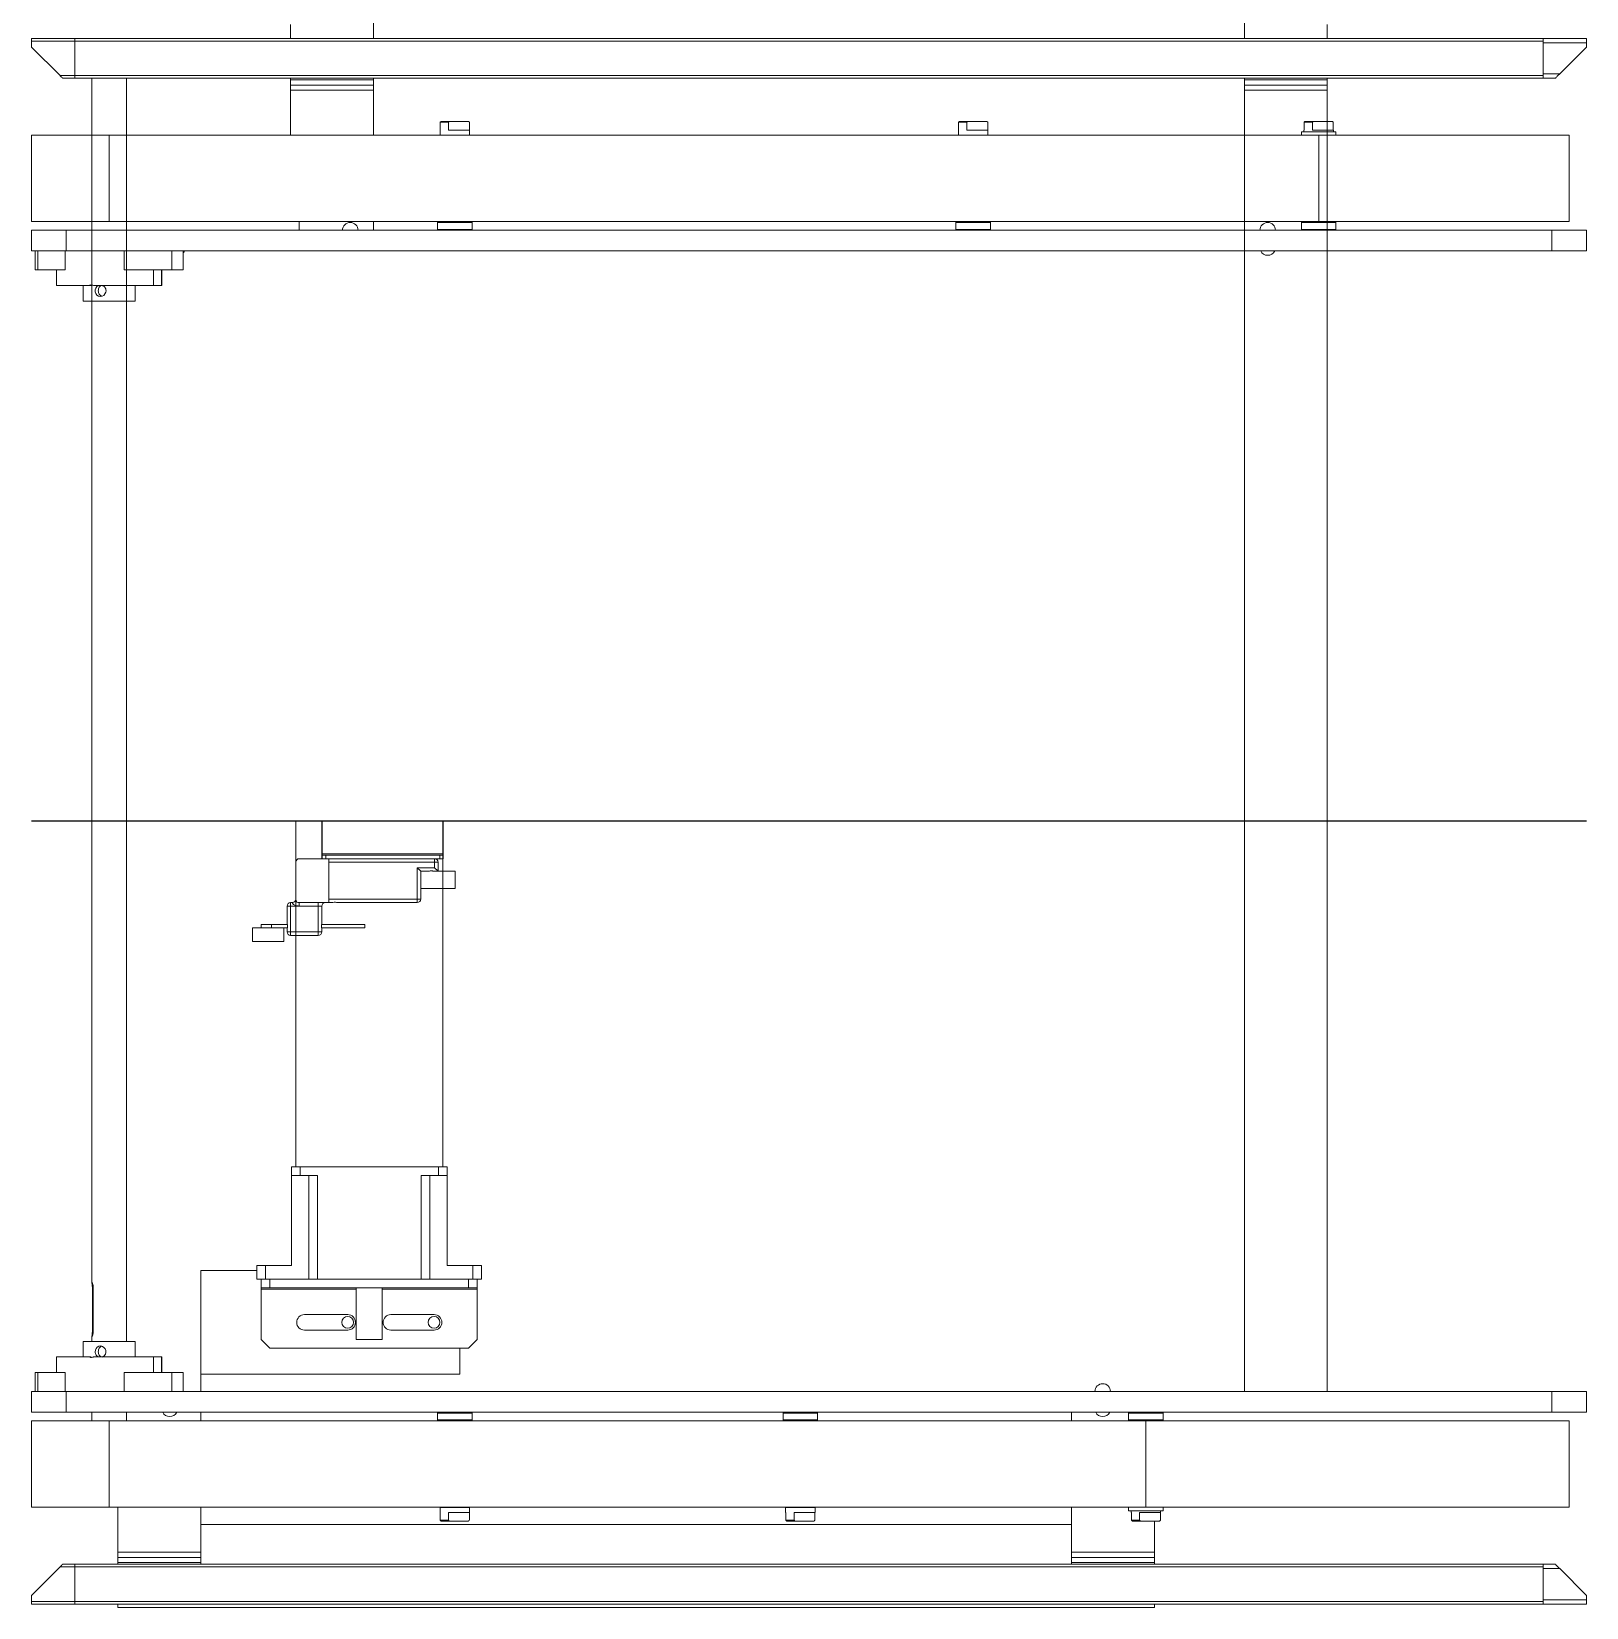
# Model space of a CAD drawing. Header units: millimetres. Extents: x -13874 to 5569, y -3136 to 4764.
# Drawn here: x 802 to 1702, y 1270 to 2182 of the extents above; entities that cross this region are included whole.
import ezdxf

# ---------------------------------------------------------------- set-up
doc = ezdxf.new("R2010")
doc.units = ezdxf.units.MM

# ---------------------------------------------------------------- blocks, each defined once
blk = doc.blocks.new('rthryth')
at = {"color": 7, "linetype": 'Continuous', "lineweight": 15}
for p, q in [((40998.16, 46768.95, -909.01), (40998.16, 46793.95, -909.01)), ((40998.16, 46793.95, -909.01), (40999.66, 46793.95, -909.01)), ((40999.66, 46768.95, -909.01), (40999.66, 46793.95, -909.01)), ((40999.66, 46793.95, -909.01), (41003.16, 46793.95, -909.01)), ((41019.66, 46777.45, -909.01), (41003.16, 46793.95, -909.01)), ((41054.16, 46793.95, -909.01), (41104.16, 46793.95, -909.01)), ((41054.16, 46793.95, -909.01), (41054.16, 46748.95, -909.01)), ((41104.16, 46793.95, -909.01), (41104.16, 46748.95, -909.01)), ((41121.16, 46793.95, -909.01), (41109.16, 46793.95, -909.01)), ((41109.16, 46793.95, -909.01), (41109.16, 46773.95, -909.01)), ((41121.16, 46773.95, -909.01), (41121.16, 46793.95, -909.01)), ((41121.16, 46791.79, -909.01), (41132.16, 46791.79, -909.01)), ((41121.16, 46790.25, -909.01), (41132.16, 46790.25, -909.01)), ((41132.16, 46790.25, -909.01), (41132.16, 46791.79, -909.01)), ((41132.16, 46774.37, -909.01), (41132.16, 46790.25, -909.01)), ((41770.16, 46791.79, -909.01), (41781.16, 46791.79, -909.01)), ((41770.16, 46791.79, -909.01), (41770.16, 46790.25, -909.01)), ((41781.16, 46790.25, -909.01), (41770.16, 46790.25, -909.01)), ((41770.16, 46790.25, -909.01), (41770.16, 46774.37, -909.01)), ((41793.16, 46793.95, -909.01), (41781.16, 46793.95, -909.01)), ((41781.16, 46793.95, -909.01), (41781.16, 46773.95, -909.01)), ((41793.16, 46773.95, -909.01), (41793.16, 46793.95, -909.01)), ((41798.16, 46793.95, -909.01), (41848.16, 46793.95, -909.01)), ((41798.16, 46793.95, -909.01), (41798.16, 46748.95, -909.01)), ((41848.16, 46793.95, -909.01), (41848.16, 46748.95, -909.01)), ((41882.66, 46777.45, -909.01), (41899.16, 46793.95, -909.01)), ((41902.66, 46793.95, -909.01), (41899.16, 46793.95, -909.01)), ((41904.16, 46793.95, -909.01), (41902.66, 46793.95, -909.01)), ((41902.66, 46768.95, -909.01), (41902.66, 46793.95, -909.01)), ((41904.16, 46768.95, -909.01), (41904.16, 46793.95, -909.01)), ((41019.66, 46768.95, -909.01), (41019.66, 46777.45, -909.01)), ((41132.16, 46779.45, -909.01), (41141.16, 46779.45, -909.01)), ((41141.16, 46760.71, -909.01), (41141.16, 46779.45, -909.01)), ((41761.16, 46779.45, -909.01), (41770.16, 46779.45, -909.01)), ((41761.16, 46779.45, -909.01), (41761.16, 46760.71, -909.01)), ((41882.66, 46768.95, -909.01), (41882.66, 46777.45, -909.01)), ((40998.16, 46768.95, -909.01), (40999.66, 46768.95, -909.01)), ((40999.66, 46768.95, -909.01), (40998.16, 46768.95, -909.01)), ((40998.16, 46768.95, -909.01), (40998.16, 45918.95, -909.01)), ((40999.66, 46768.95, -909.01), (41019.66, 46768.95, -909.01)), ((40999.66, 46768.95, -909.01), (40999.66, 45918.95, -909.01)), ((41019.66, 46768.95, -909.01), (41021.16, 46768.95, -909.01)), ((41019.66, 46768.95, -909.01), (41019.66, 45918.95, -909.01)), ((41021.16, 46768.95, -909.01), (41019.66, 46768.95, -909.01)), ((41021.16, 46768.95, -909.01), (41021.16, 46775.95, -909.01)), ((41021.16, 46768.95, -909.01), (41021.16, 45918.95, -909.01)), ((41109.16, 46773.95, -909.01), (41121.16, 46773.95, -909.01)), ((41109.16, 45913.95, -909.01), (41109.16, 46773.95, -909.01)), ((41121.16, 46774.37, -909.01), (41132.16, 46774.37, -909.01)), ((41121.16, 45913.95, -909.01), (41121.16, 46773.95, -909.01)), ((41781.16, 46774.37, -909.01), (41770.16, 46774.37, -909.01)), ((41781.16, 46773.95, -909.01), (41793.16, 46773.95, -909.01)), ((41781.16, 45913.95, -909.01), (41781.16, 46773.95, -909.01)), ((41793.16, 45913.95, -909.01), (41793.16, 46773.95, -909.01)), ((41881.16, 46768.95, -909.01), (41881.16, 46775.95, -909.01)), ((41882.66, 46768.95, -909.01), (41881.16, 46768.95, -909.01)), ((41881.16, 46768.95, -909.01), (41882.66, 46768.95, -909.01)), ((41881.16, 46768.95, -909.01), (41881.16, 45918.95, -909.01)), ((41902.66, 46768.95, -909.01), (41882.66, 46768.95, -909.01)), ((41882.66, 46768.95, -909.01), (41882.66, 45918.95, -909.01)), ((41904.16, 46768.95, -909.01), (41902.66, 46768.95, -909.01)), ((41902.66, 46768.95, -909.01), (41902.66, 45918.95, -909.01)), ((41902.66, 46768.95, -909.01), (41904.16, 46768.95, -909.01)), ((41904.16, 46768.95, -909.01), (41904.16, 45918.95, -909.01)), ((41021.16, 46758.95, -909.01), (41718.33, 46758.95, -909.01)), ((41104.16, 46758.95, -909.01), (41109.16, 46758.95, -909.01)), ((41141.16, 46763.95, -909.01), (41150.16, 46763.95, -909.01)), ((41141.16, 46759.34, -909.01), (41141.16, 46760.71, -909.01)), ((41150.16, 46763.95, -909.01), (41150.16, 46733.95, -909.01)), ((41721.16, 46758.72, -909.01), (41746.16, 46758.72, -909.01)), ((41748.98, 46758.95, -909.01), (41752.16, 46758.95, -909.01)), ((41752.16, 46763.95, -909.01), (41761.16, 46763.95, -909.01)), ((41752.16, 46734.85, -909.01), (41752.16, 46763.95, -909.01)), ((41761.16, 46760.71, -909.01), (41761.16, 46759.34, -909.01)), ((41793.16, 46758.95, -909.01), (41798.16, 46758.95, -909.01)), ((41141.16, 46723.28, -909.01), (41141.16, 46758.02, -909.01)), ((41746.16, 46758.17, -909.01), (41721.16, 46758.17, -909.01)), ((41761.16, 46758.02, -909.01), (41761.16, 46723.28, -909.01)), ((41054.16, 46748.95, -909.01), (41104.16, 46748.95, -909.01)), ((41054.16, 46748.95, -909.01), (41054.16, 46048.95, -909.01)), ((41104.16, 46748.95, -909.01), (41104.16, 46048.95, -909.01)), ((41121.16, 46740.3, -909.01), (41132.16, 46740.3, -909.01)), ((41132.16, 46712.73, -909.01), (41132.16, 46740.3, -909.01)), ((41781.16, 46740.3, -909.01), (41770.16, 46740.3, -909.01)), ((41770.16, 46740.3, -909.01), (41770.16, 46712.73, -909.01)), ((41798.16, 46748.95, -909.01), (41848.16, 46748.95, -909.01)), ((41798.16, 46748.95, -909.01), (41798.16, 46148.95, -909.01)), ((41848.16, 46748.95, -909.01), (41848.16, 46148.95, -909.01)), ((41874.16, 46743.95, -909.01), (41848.16, 46743.95, -909.01)), ((41874.16, 46695.95, -909.01), (41874.16, 46743.95, -909.01)), ((41877.16, 46743.95, -909.01), (41874.16, 46743.95, -909.01)), ((41877.16, 46695.95, -909.01), (41877.16, 46743.95, -909.01)), ((41880.16, 46743.95, -909.01), (41877.16, 46743.95, -909.01)), ((41880.16, 46695.95, -909.01), (41880.16, 46743.95, -909.01)), ((41881.16, 46743.95, -909.01), (41880.16, 46743.95, -909.01)), ((41906.16, 46743.95, -909.01), (41904.16, 46743.95, -909.01)), ((41906.16, 46143.95, -909.01), (41906.16, 46743.95, -909.01)), ((41752.16, 46738.95, -909.01), (41021.16, 46738.95, -909.01)), ((41150.16, 46733.95, -909.01), (41141.16, 46733.95, -909.01)), ((41752.16, 46733.95, -909.01), (41752.16, 46734.85, -909.01)), ((41761.16, 46733.95, -909.01), (41752.16, 46733.95, -909.01)), ((41798.16, 46738.95, -909.01), (41793.16, 46738.95, -909.01)), ((41141.16, 46723.28, -909.01), (41132.16, 46723.28, -909.01)), ((41141.16, 46718.69, -909.01), (41141.16, 46723.28, -909.01)), ((41770.16, 46723.28, -909.01), (41761.16, 46723.28, -909.01)), ((41761.16, 46718.69, -909.01), (41761.16, 46723.28, -909.01)), ((41121.16, 46712.73, -909.01), (41132.16, 46712.73, -909.01)), ((41141.16, 46718.69, -909.01), (41132.16, 46718.69, -909.01)), ((41141.16, 46718.45, -909.01), (41132.16, 46718.45, -909.01)), ((41132.16, 46706.1, -909.01), (41132.16, 46712.73, -909.01)), ((41141.16, 46718.45, -909.01), (41141.16, 46718.69, -909.01)), ((41770.16, 46718.69, -909.01), (41761.16, 46718.69, -909.01)), ((41761.16, 46718.69, -909.01), (41761.16, 46718.45, -909.01)), ((41770.16, 46718.45, -909.01), (41761.16, 46718.45, -909.01)), ((41781.16, 46712.73, -909.01), (41770.16, 46712.73, -909.01)), ((41770.16, 46712.73, -909.01), (41770.16, 46706.1, -909.01)), ((41132.16, 46706.1, -909.01), (41121.16, 46706.1, -909.01)), ((41781.16, 46706.1, -909.01), (41770.16, 46706.1, -909.01)), ((41781.16, 46695.95, -909.01), (41711.16, 46695.95, -909.01)), ((41711.16, 46663.45, -909.01), (41711.16, 46695.95, -909.01)), ((41771.16, 46695.95, -909.01), (41771.16, 46545.95, -909.01)), ((41798.16, 46695.95, -909.01), (41793.16, 46695.95, -909.01)), ((41874.16, 46695.95, -909.01), (41848.16, 46695.95, -909.01)), ((41858.16, 46191.95, -909.01), (41858.16, 46695.95, -909.01)), ((41877.16, 46695.95, -909.01), (41874.16, 46695.95, -909.01)), ((41880.16, 46695.95, -909.01), (41877.16, 46695.95, -909.01)), ((41881.16, 46695.95, -909.01), (41880.16, 46695.95, -909.01)), ((41512.84, 46660.95, -909.01), (41510.84, 46660.95, -909.01)), ((41510.84, 46660.95, -909.01), (41510.84, 46654.95, -909.01)), ((41512.84, 46665.95, -909.01), (41520.84, 46665.95, -909.01)), ((41512.84, 46651.97, -909.01), (41512.84, 46665.95, -909.01)), ((41520.84, 46647.95, -909.01), (41520.84, 46665.95, -909.01)), ((41708.16, 46663.45, -909.01), (41716.16, 46663.45, -909.01)), ((41708.16, 46658.45, -909.01), (41708.16, 46663.45, -909.01)), ((41708.16, 46658.45, -909.01), (41716.16, 46658.45, -909.01)), ((41708.16, 46643.45, -909.01), (41708.16, 46658.45, -909.01)), ((41716.16, 46660.95, -909.01), (41716.16, 46663.45, -909.01)), ((41721.16, 46660.95, -909.01), (41716.16, 46660.95, -909.01)), ((41716.16, 46660.95, -909.01), (41716.16, 46655.95, -909.01)), ((41721.16, 46655.95, -909.01), (41721.16, 46660.95, -909.01)), ((41721.16, 46660.95, -909.01), (41721.89, 46660.95, -909.01)), ((41721.89, 46660.95, -909.01), (41751.16, 46660.95, -909.01)), ((41751.16, 46660.95, -909.01), (41756.16, 46655.95, -909.01)), ((41510.84, 46654.95, -909.01), (41512.84, 46654.95, -909.01)), ((41510.84, 46645.85, -909.01), (41510.84, 46654.95, -909.01)), ((41512.84, 46651.97, -909.01), (41512.84, 46645.85, -909.01)), ((41716.16, 46655.95, -909.01), (41721.16, 46655.95, -909.01)), ((41716.16, 46655.95, -909.01), (41716.16, 46540.95, -909.01)), ((41721.16, 46655.95, -909.01), (41721.16, 46540.95, -909.01)), ((41756.16, 46655.95, -909.01), (41756.16, 46540.95, -909.01)), ((40998.16, 46643.95, -909.01), (40990.16, 46643.95, -909.01)), ((41022.16, 46643.95, -909.01), (41021.16, 46643.95, -909.01)), ((41022.16, 46595.95, -909.01), (41022.16, 46643.95, -909.01)), ((41025.16, 46643.95, -909.01), (41022.16, 46643.95, -909.01)), ((41025.16, 46595.95, -909.01), (41025.16, 46643.95, -909.01)), ((41028.16, 46643.95, -909.01), (41025.16, 46643.95, -909.01)), ((41028.16, 46595.95, -909.01), (41028.16, 46643.95, -909.01)), ((41054.16, 46643.95, -909.01), (41028.16, 46643.95, -909.01)), ((41450.84, 46640.95, -909.01), (41651.16, 46640.95, -909.01)), ((41450.84, 46640.95, -909.01), (41450.84, 46555.65, -909.01)), ((41474.84, 46640.95, -909.01), (41496.24, 46640.95, -909.01)), ((41500.24, 46643.95, -909.01), (41498.24, 46643.95, -909.01)), ((41498.24, 46643.95, -909.01), (41498.24, 46642.95, -909.01)), ((41500.24, 46645.95, -909.01), (41500.24, 46643.95, -909.01)), ((41510.84, 46645.95, -909.01), (41500.24, 46645.95, -909.01)), ((41500.24, 46643.95, -909.01), (41515.24, 46643.95, -909.01)), ((41500.24, 46638.95, -909.01), (41500.24, 46643.95, -909.01)), ((41512.84, 46645.85, -909.01), (41510.84, 46645.85, -909.01)), ((41520.84, 46647.95, -909.01), (41512.84, 46647.95, -909.01)), ((41515.24, 46645.95, -909.01), (41512.84, 46645.95, -909.01)), ((41515.24, 46645.95, -909.01), (41515.24, 46643.95, -909.01)), ((41515.24, 46643.95, -909.01), (41515.24, 46627.95, -909.01)), ((41517.24, 46643.95, -909.01), (41515.24, 46643.95, -909.01)), ((41517.24, 46627.95, -909.01), (41517.24, 46643.95, -909.01)), ((41656.16, 46643.45, -909.01), (41651.16, 46643.45, -909.01)), ((41651.16, 46643.45, -909.01), (41651.16, 46638.45, -909.01)), ((41656.16, 46638.45, -909.01), (41656.16, 46643.45, -909.01)), ((41656.16, 46643.45, -909.01), (41708.16, 46643.45, -909.01)), ((41109.16, 46638.95, -909.01), (41104.16, 46638.95, -909.01)), ((41472.84, 46638.95, -909.01), (41472.84, 46625.65, -909.01)), ((41500.24, 46638.95, -909.01), (41498.24, 46638.95, -909.01)), ((41498.24, 46638.95, -909.01), (41498.24, 46627.95, -909.01)), ((41500.24, 46627.95, -909.01), (41500.24, 46638.95, -909.01)), ((41651.16, 46638.45, -909.01), (41656.16, 46638.45, -909.01)), ((41651.16, 46558.45, -909.01), (41651.16, 46638.45, -909.01)), ((41656.16, 46628.45, -909.01), (41656.16, 46638.45, -909.01)), ((41656.16, 46633.45, -909.01), (41716.16, 46633.45, -909.01)), ((41736.66, 46610.95, -909.01), (41736.66, 46635.95, -909.01)), ((41745.66, 46635.95, -909.01), (41745.66, 46610.95, -909.01)), ((41472.84, 46625.99, -909.01), (41450.84, 46625.99, -909.01)), ((41450.84, 46625.65, -909.01), (41453.58, 46625.65, -909.01)), ((41453.58, 46625.65, -909.01), (41470.1, 46625.65, -909.01)), ((41470.1, 46625.65, -909.01), (41470.84, 46625.65, -909.01)), ((41470.1, 46625.65, -909.01), (41470.1, 46555.65, -909.01)), ((41472.84, 46625.65, -909.01), (41470.84, 46625.65, -909.01)), ((41470.84, 46625.65, -909.01), (41470.84, 46623.65, -909.01)), ((41470.84, 46623.65, -909.01), (41472.84, 46623.65, -909.01)), ((41470.84, 46623.65, -909.01), (41470.84, 46557.65, -909.01)), ((41472.84, 46623.65, -909.01), (41472.84, 46625.65, -909.01)), ((41472.84, 46623.65, -909.01), (41472.84, 46557.65, -909.01)), ((41474.84, 46621.95, -909.01), (41472.84, 46621.95, -909.01)), ((41474.84, 46560.65, -909.01), (41474.84, 46621.95, -909.01)), ((41474.84, 46621.95, -909.01), (41496.24, 46621.95, -909.01)), ((41496.24, 46621.95, -909.01), (41496.24, 46570.65, -909.01)), ((41498.24, 46621.95, -909.01), (41496.24, 46621.95, -909.01)), ((41498.24, 46625.42, -909.01), (41498.24, 46627.95, -909.01)), ((41500.24, 46627.95, -909.01), (41498.24, 46627.95, -909.01)), ((41498.24, 46625.42, -909.01), (41498.24, 46621.95, -909.01)), ((41498.24, 46621.3, -909.01), (41498.24, 46621.95, -909.01)), ((41500.24, 46627.95, -909.01), (41500.24, 46625.95, -909.01)), ((41515.24, 46627.95, -909.01), (41500.24, 46627.95, -909.01)), ((41500.24, 46625.95, -909.01), (41510.84, 46625.95, -909.01)), ((41510.84, 46626.04, -909.01), (41512.84, 46626.04, -909.01)), ((41510.84, 46600.95, -909.01), (41510.84, 46626.04, -909.01)), ((41512.84, 46626.04, -909.01), (41512.84, 46600.95, -909.01)), ((41512.84, 46625.95, -909.01), (41515.24, 46625.95, -909.01)), ((41515.24, 46627.95, -909.01), (41515.24, 46625.95, -909.01)), ((41517.24, 46627.95, -909.01), (41515.24, 46627.95, -909.01)), ((41656.16, 46628.45, -909.01), (41716.16, 46628.45, -909.01)), ((41716.16, 46568.45, -909.01), (41716.16, 46628.45, -909.01)), ((41498.24, 46570.65, -909.01), (41498.24, 46615.99, -909.01)), ((41721.16, 46605.95, -909.01), (41751.16, 46605.95, -909.01)), ((41751.16, 46590.95, -909.01), (41751.16, 46605.95, -909.01)), ((40998.16, 46595.95, -909.01), (40946.16, 46595.95, -909.01)), ((41022.16, 46595.95, -909.01), (41021.16, 46595.95, -909.01)), ((41025.16, 46595.95, -909.01), (41022.16, 46595.95, -909.01)), ((41028.16, 46595.95, -909.01), (41025.16, 46595.95, -909.01)), ((41054.16, 46595.95, -909.01), (41028.16, 46595.95, -909.01)), ((41109.16, 46595.95, -909.01), (41104.16, 46595.95, -909.01)), ((41512.84, 46600.95, -909.01), (41510.84, 46600.95, -909.01)), ((41751.16, 46590.95, -909.01), (41721.16, 46590.95, -909.01)), ((41736.66, 46560.95, -909.01), (41736.66, 46585.95, -909.01)), ((41745.66, 46585.95, -909.01), (41745.66, 46560.95, -909.01)), ((41496.24, 46570.65, -909.01), (41478.04, 46570.65, -909.01)), ((41478.04, 46570.65, -909.01), (41478.04, 46560.65, -909.01)), ((41480.04, 46568.65, -909.01), (41496.24, 46568.65, -909.01)), ((41480.04, 46564.21, -909.01), (41480.04, 46568.65, -909.01)), ((41490.04, 46568.65, -909.01), (41490.04, 46548.65, -909.01)), ((41496.24, 46568.65, -909.01), (41496.24, 46570.65, -909.01)), ((41498.24, 46570.65, -909.01), (41496.24, 46570.65, -909.01)), ((41656.16, 46568.45, -909.01), (41716.16, 46568.45, -909.01)), ((41656.16, 46558.45, -909.01), (41656.16, 46568.45, -909.01)), ((41104.16, 46558.45, -909.01), (41104.66, 46558.95, -909.01)), ((41104.66, 46558.95, -909.01), (41108.66, 46558.95, -909.01)), ((41104.66, 46538.95, -909.01), (41104.66, 46558.95, -909.01)), ((41108.66, 46558.95, -909.01), (41109.16, 46558.45, -909.01)), ((41108.66, 46558.95, -909.01), (41108.66, 46543.02, -909.01)), ((41472.84, 46557.65, -909.01), (41470.84, 46557.65, -909.01)), ((41470.84, 46557.65, -909.01), (41470.84, 46555.65, -909.01)), ((41472.84, 46555.65, -909.01), (41472.84, 46557.65, -909.01)), ((41474.84, 46560.65, -909.01), (41472.87, 46560.65, -909.01)), ((41474.84, 46560.65, -909.01), (41474.84, 46558.65, -909.01)), ((41478.04, 46560.65, -909.01), (41474.84, 46560.65, -909.01)), ((41474.84, 46558.65, -909.01), (41480.04, 46558.65, -909.01)), ((41480.04, 46558.65, -909.01), (41480.04, 46561.08, -909.01)), ((41480.04, 46548.65, -909.01), (41480.04, 46558.65, -909.01)), ((41656.16, 46558.45, -909.01), (41651.16, 46558.45, -909.01)), ((41651.16, 46558.45, -909.01), (41651.16, 46553.45, -909.01)), ((41656.16, 46563.45, -909.01), (41716.16, 46563.45, -909.01)), ((41656.16, 46553.45, -909.01), (41656.16, 46558.45, -909.01)), ((41793.16, 46558.45, -909.01), (41793.66, 46558.95, -909.01)), ((41793.66, 46558.95, -909.01), (41797.66, 46558.95, -909.01)), ((41793.66, 46538.95, -909.01), (41793.66, 46558.95, -909.01)), ((41797.66, 46558.95, -909.01), (41798.16, 46558.45, -909.01)), ((41797.66, 46558.95, -909.01), (41797.66, 46543.02, -909.01)), ((41046.66, 46557.36, -909.01), (41046.16, 46556.9, -909.01)), ((41046.16, 46556.9, -909.01), (41046.16, 46552.15, -909.01)), ((41046.16, 46552.15, -909.01), (41046.16, 46541, -909.01)), ((41046.66, 46552.61, -909.01), (41046.66, 46557.36, -909.01)), ((41046.66, 46557.36, -909.01), (41051.16, 46557.36, -909.01)), ((41051.16, 46552.61, -909.01), (41046.66, 46552.61, -909.01)), ((41051.16, 46557.45, -909.01), (41054.06, 46557.45, -909.01)), ((41051.16, 46557.36, -909.01), (41051.16, 46557.45, -909.01)), ((41051.16, 46540.45, -909.01), (41051.16, 46552.61, -909.01)), ((41054.06, 46540.45, -909.01), (41054.06, 46557.45, -909.01)), ((41054.06, 46557.05, -909.01), (41054.16, 46557.05, -909.01)), ((41651.16, 46555.95, -909.01), (41450.84, 46555.95, -909.01)), ((41450.84, 46555.65, -909.01), (41453.58, 46555.65, -909.01)), ((41453.58, 46555.65, -909.01), (41470.1, 46555.65, -909.01)), ((41470.1, 46555.65, -909.01), (41470.84, 46555.65, -909.01)), ((41470.84, 46555.65, -909.01), (41472.84, 46555.65, -909.01)), ((41480.04, 46548.65, -909.01), (41490.04, 46548.65, -909.01)), ((41651.16, 46553.45, -909.01), (41656.16, 46553.45, -909.01)), ((41656.16, 46553.45, -909.01), (41708.16, 46553.45, -909.01)), ((41708.16, 46538.45, -909.01), (41708.16, 46553.45, -909.01)), ((41848.16, 46557.05, -909.01), (41848.26, 46557.05, -909.01)), ((41848.26, 46557.45, -909.01), (41851.16, 46557.45, -909.01)), ((41848.26, 46557.45, -909.01), (41848.26, 46543.91, -909.01)), ((41851.16, 46557.45, -909.01), (41851.16, 46557.36, -909.01)), ((41851.16, 46557.36, -909.01), (41855.66, 46557.36, -909.01)), ((41851.16, 46552.61, -909.01), (41851.16, 46540.45, -909.01)), ((41855.66, 46552.61, -909.01), (41851.16, 46552.61, -909.01)), ((41855.66, 46557.36, -909.01), (41855.66, 46552.61, -909.01)), ((41855.66, 46552.61, -909.01), (41856.16, 46552.15, -909.01)), ((41856.16, 46552.15, -909.01), (41856.16, 46556.9, -909.01)), ((41856.16, 46552.15, -909.01), (41856.16, 46541, -909.01)), ((41046.66, 46540.53, -909.01), (41046.16, 46541, -909.01)), ((41046.66, 46540.53, -909.01), (41051.16, 46540.53, -909.01)), ((41054.06, 46540.45, -909.01), (41051.16, 46540.45, -909.01)), ((41054.16, 46540.85, -909.01), (41054.06, 46540.85, -909.01)), ((41104.66, 46538.95, -909.01), (41104.16, 46539.45, -909.01)), ((41108.66, 46543.02, -909.01), (41108.66, 46538.95, -909.01)), ((41109.16, 46539.45, -909.01), (41108.66, 46538.95, -909.01)), ((41721.16, 46540.95, -909.01), (41716.16, 46540.95, -909.01)), ((41716.16, 46540.95, -909.01), (41716.16, 46535.95, -909.01)), ((41721.16, 46535.95, -909.01), (41721.16, 46540.95, -909.01)), ((41756.16, 46540.95, -909.01), (41751.16, 46535.95, -909.01)), ((41771.16, 46545.95, -909.01), (41756.16, 46545.95, -909.01)), ((41793.66, 46538.95, -909.01), (41793.16, 46539.45, -909.01)), ((41797.66, 46543.02, -909.01), (41797.66, 46538.95, -909.01)), ((41798.16, 46539.45, -909.01), (41797.66, 46538.95, -909.01)), ((41848.26, 46540.85, -909.01), (41848.16, 46540.85, -909.01)), ((41848.26, 46543.91, -909.01), (41848.26, 46540.45, -909.01)), ((41851.16, 46540.45, -909.01), (41848.26, 46540.45, -909.01)), ((41851.16, 46540.53, -909.01), (41855.66, 46540.53, -909.01)), ((41108.66, 46538.95, -909.01), (41104.66, 46538.95, -909.01)), ((41708.16, 46538.45, -909.01), (41716.16, 46538.45, -909.01)), ((41708.16, 46533.45, -909.01), (41708.16, 46538.45, -909.01)), ((41708.16, 46533.45, -909.01), (41716.16, 46533.45, -909.01)), ((41716.16, 46533.45, -909.01), (41716.16, 46535.95, -909.01)), ((41716.16, 46535.95, -909.01), (41721.16, 46535.95, -909.01)), ((41721.16, 46535.95, -909.01), (41721.89, 46535.95, -909.01)), ((41721.89, 46535.95, -909.01), (41751.16, 46535.95, -909.01)), ((41797.66, 46538.95, -909.01), (41793.66, 46538.95, -909.01)), ((41793.16, 46358.45, -909.01), (41793.66, 46358.95, -909.01)), ((41793.66, 46358.95, -909.01), (41797.66, 46358.95, -909.01)), ((41793.66, 46338.95, -909.01), (41793.66, 46358.95, -909.01)), ((41797.66, 46358.95, -909.01), (41798.16, 46358.45, -909.01)), ((41797.66, 46358.95, -909.01), (41797.66, 46343.02, -909.01)), ((41848.16, 46357.05, -909.01), (41848.26, 46357.05, -909.01)), ((41848.26, 46357.45, -909.01), (41851.16, 46357.45, -909.01)), ((41848.26, 46357.45, -909.01), (41848.26, 46343.91, -909.01)), ((41851.16, 46357.45, -909.01), (41851.16, 46357.36, -909.01)), ((41851.16, 46357.36, -909.01), (41855.66, 46357.36, -909.01)), ((41855.66, 46357.36, -909.01), (41855.66, 46352.61, -909.01)), ((41851.16, 46352.61, -909.01), (41851.16, 46340.45, -909.01)), ((41855.66, 46352.61, -909.01), (41851.16, 46352.61, -909.01)), ((41855.66, 46352.61, -909.01), (41856.16, 46352.15, -909.01)), ((41856.16, 46352.15, -909.01), (41856.16, 46356.9, -909.01)), ((41856.16, 46352.15, -909.01), (41856.16, 46341, -909.01)), ((41793.66, 46338.95, -909.01), (41793.16, 46339.45, -909.01)), ((41797.66, 46338.95, -909.01), (41793.66, 46338.95, -909.01)), ((41797.66, 46343.02, -909.01), (41797.66, 46338.95, -909.01)), ((41798.16, 46339.45, -909.01), (41797.66, 46338.95, -909.01)), ((41848.26, 46340.85, -909.01), (41848.16, 46340.85, -909.01)), ((41848.26, 46343.91, -909.01), (41848.26, 46340.45, -909.01)), ((41851.16, 46340.45, -909.01), (41848.26, 46340.45, -909.01)), ((41851.16, 46340.53, -909.01), (41855.66, 46340.53, -909.01)), ((41046.66, 46257.36, -909.01), (41046.16, 46256.9, -909.01)), ((41046.16, 46256.9, -909.01), (41046.16, 46252.15, -909.01)), ((41046.66, 46252.61, -909.01), (41046.66, 46257.36, -909.01)), ((41046.66, 46257.36, -909.01), (41051.16, 46257.36, -909.01)), ((41051.16, 46257.45, -909.01), (41054.06, 46257.45, -909.01)), ((41051.16, 46257.36, -909.01), (41051.16, 46257.45, -909.01)), ((41054.06, 46240.45, -909.01), (41054.06, 46257.45, -909.01)), ((41054.06, 46257.05, -909.01), (41054.16, 46257.05, -909.01)), ((41104.16, 46258.45, -909.01), (41104.66, 46258.95, -909.01)), ((41104.66, 46258.95, -909.01), (41108.66, 46258.95, -909.01)), ((41104.66, 46238.95, -909.01), (41104.66, 46258.95, -909.01)), ((41108.66, 46258.95, -909.01), (41109.16, 46258.45, -909.01)), ((41108.66, 46258.95, -909.01), (41108.66, 46243.02, -909.01)), ((41046.16, 46252.15, -909.01), (41046.16, 46241, -909.01)), ((41051.16, 46252.61, -909.01), (41046.66, 46252.61, -909.01)), ((41051.16, 46240.45, -909.01), (41051.16, 46252.61, -909.01)), ((41046.66, 46240.53, -909.01), (41046.16, 46241, -909.01)), ((41046.66, 46240.53, -909.01), (41051.16, 46240.53, -909.01)), ((41054.06, 46240.45, -909.01), (41051.16, 46240.45, -909.01)), ((41054.16, 46240.85, -909.01), (41054.06, 46240.85, -909.01)), ((41104.66, 46238.95, -909.01), (41104.16, 46239.45, -909.01)), ((41108.66, 46238.95, -909.01), (41104.66, 46238.95, -909.01)), ((41108.66, 46243.02, -909.01), (41108.66, 46238.95, -909.01)), ((41109.16, 46239.45, -909.01), (41108.66, 46238.95, -909.01)), ((41798.16, 46191.95, -909.01), (41793.16, 46191.95, -909.01)), ((41874.16, 46191.95, -909.01), (41848.16, 46191.95, -909.01)), ((41874.16, 46191.95, -909.01), (41874.16, 46143.95, -909.01)), ((41877.16, 46191.95, -909.01), (41874.16, 46191.95, -909.01)), ((41877.16, 46191.95, -909.01), (41877.16, 46143.95, -909.01)), ((41880.16, 46191.95, -909.01), (41877.16, 46191.95, -909.01)), ((41880.16, 46191.95, -909.01), (41880.16, 46143.95, -909.01)), ((41881.16, 46191.95, -909.01), (41880.16, 46191.95, -909.01)), ((41793.16, 46158.45, -909.01), (41793.66, 46158.95, -909.01)), ((41793.66, 46158.95, -909.01), (41797.66, 46158.95, -909.01)), ((41793.66, 46138.95, -909.01), (41793.66, 46158.95, -909.01)), ((41797.66, 46158.95, -909.01), (41798.16, 46158.45, -909.01)), ((41797.66, 46158.95, -909.01), (41797.66, 46143.02, -909.01)), ((41848.16, 46158.95, -909.01), (41850.16, 46158.95, -909.01)), ((41850.16, 46158.95, -909.01), (41850.16, 46138.95, -909.01)), ((41850.16, 46157.45, -909.01), (41851.16, 46157.45, -909.01)), ((41851.16, 46157.45, -909.01), (41851.16, 46157.36, -909.01)), ((41851.16, 46157.36, -909.01), (41855.66, 46157.36, -909.01)), ((41855.66, 46157.36, -909.01), (41855.66, 46152.61, -909.01)), ((41856.16, 46152.15, -909.01), (41856.16, 46156.9, -909.01)), ((41054.16, 46148.95, -909.01), (41054.16, 45903.95, -909.01)), ((41104.16, 46148.95, -909.01), (41104.16, 45903.95, -909.01)), ((41798.16, 46148.95, -909.01), (41848.16, 46148.95, -909.01)), ((41798.16, 46148.95, -909.01), (41798.16, 45903.95, -909.01)), ((41848.16, 46148.95, -909.01), (41848.16, 45903.95, -909.01)), ((41851.16, 46152.61, -909.01), (41851.16, 46140.45, -909.01)), ((41855.66, 46152.61, -909.01), (41851.16, 46152.61, -909.01)), ((41855.66, 46152.61, -909.01), (41856.16, 46152.15, -909.01)), ((41856.16, 46152.15, -909.01), (41856.16, 46141, -909.01)), ((41793.66, 46138.95, -909.01), (41793.16, 46139.45, -909.01)), ((41797.66, 46138.95, -909.01), (41793.66, 46138.95, -909.01)), ((41797.66, 46143.02, -909.01), (41797.66, 46138.95, -909.01)), ((41798.16, 46139.45, -909.01), (41797.66, 46138.95, -909.01)), ((41850.16, 46138.95, -909.01), (41848.16, 46138.95, -909.01)), ((41851.16, 46140.45, -909.01), (41850.16, 46140.45, -909.01)), ((41851.16, 46140.53, -909.01), (41855.66, 46140.53, -909.01)), ((41874.16, 46143.95, -909.01), (41856.16, 46143.95, -909.01)), ((41877.16, 46143.95, -909.01), (41874.16, 46143.95, -909.01)), ((41880.16, 46143.95, -909.01), (41877.16, 46143.95, -909.01)), ((41881.16, 46143.95, -909.01), (41880.16, 46143.95, -909.01)), ((41906.16, 46143.95, -909.01), (41904.16, 46143.95, -909.01)), ((40998.16, 46091.95, -909.01), (40946.16, 46091.95, -909.01)), ((41022.16, 46091.95, -909.01), (41021.16, 46091.95, -909.01)), ((41781.16, 46091.95, -909.01), (41021.16, 46091.95, -909.01)), ((41022.16, 46091.95, -909.01), (41022.16, 46043.95, -909.01)), ((41025.16, 46091.95, -909.01), (41022.16, 46091.95, -909.01)), ((41025.16, 46091.95, -909.01), (41025.16, 46043.95, -909.01)), ((41028.16, 46091.95, -909.01), (41025.16, 46091.95, -909.01)), ((41028.16, 46091.95, -909.01), (41028.16, 46043.95, -909.01)), ((41054.16, 46091.95, -909.01), (41028.16, 46091.95, -909.01)), ((41109.16, 46091.95, -909.01), (41104.16, 46091.95, -909.01)), ((41046.66, 46057.36, -909.01), (41046.16, 46056.9, -909.01)), ((41046.16, 46056.9, -909.01), (41046.16, 46052.15, -909.01)), ((41046.66, 46052.61, -909.01), (41046.66, 46057.36, -909.01)), ((41046.66, 46057.36, -909.01), (41051.16, 46057.36, -909.01)), ((41051.16, 46057.45, -909.01), (41052.16, 46057.45, -909.01)), ((41051.16, 46057.36, -909.01), (41051.16, 46057.45, -909.01)), ((41052.16, 46058.95, -909.01), (41054.16, 46058.95, -909.01)), ((41052.16, 46048.95, -909.01), (41052.16, 46058.95, -909.01)), ((41104.16, 46058.45, -909.01), (41104.66, 46058.95, -909.01)), ((41104.66, 46058.95, -909.01), (41108.66, 46058.95, -909.01)), ((41104.66, 46038.95, -909.01), (41104.66, 46058.95, -909.01)), ((41108.66, 46058.95, -909.01), (41109.16, 46058.45, -909.01)), ((41108.66, 46058.95, -909.01), (41108.66, 46043.02, -909.01)), ((41046.16, 46052.15, -909.01), (41046.16, 46041, -909.01)), ((41051.16, 46052.61, -909.01), (41046.66, 46052.61, -909.01)), ((41051.16, 46040.45, -909.01), (41051.16, 46052.61, -909.01)), ((41052.16, 46038.95, -909.01), (41052.16, 46048.95, -909.01)), ((41054.16, 46048.95, -909.01), (41104.16, 46048.95, -909.01)), ((40998.16, 46043.95, -909.01), (40990.16, 46043.95, -909.01)), ((41022.16, 46043.95, -909.01), (41021.16, 46043.95, -909.01)), ((41781.16, 46043.95, -909.01), (41021.16, 46043.95, -909.01)), ((41025.16, 46043.95, -909.01), (41022.16, 46043.95, -909.01)), ((41028.16, 46043.95, -909.01), (41025.16, 46043.95, -909.01)), ((41046.16, 46043.95, -909.01), (41028.16, 46043.95, -909.01)), ((41046.66, 46040.53, -909.01), (41046.16, 46041, -909.01)), ((41046.66, 46040.53, -909.01), (41051.16, 46040.53, -909.01)), ((41052.16, 46040.45, -909.01), (41051.16, 46040.45, -909.01)), ((41054.16, 46038.95, -909.01), (41052.16, 46038.95, -909.01)), ((41104.66, 46038.95, -909.01), (41104.16, 46039.45, -909.01)), ((41108.66, 46038.95, -909.01), (41104.66, 46038.95, -909.01)), ((41108.66, 46043.02, -909.01), (41108.66, 46038.95, -909.01)), ((41109.16, 46039.45, -909.01), (41108.66, 46038.95, -909.01)), ((40998.16, 45918.95, -909.01), (40998.16, 45893.95, -909.01)), ((40999.66, 45918.95, -909.01), (40998.16, 45918.95, -909.01)), ((41019.66, 45918.95, -909.01), (40999.66, 45918.95, -909.01)), ((41000.66, 45918.95, -909.01), (41000.66, 45893.95, -909.01)), ((41018.66, 45918.95, -909.01), (41018.66, 45909.45, -909.01)), ((41021.16, 45918.95, -909.01), (41019.66, 45918.95, -909.01)), ((41021.16, 45918.95, -909.01), (41021.16, 45911.95, -909.01)), ((41121.16, 45913.95, -909.01), (41109.16, 45913.95, -909.01)), ((41109.16, 45913.95, -909.01), (41109.16, 45893.95, -909.01)), ((41121.16, 45893.95, -909.01), (41121.16, 45913.95, -909.01)), ((41793.16, 45913.95, -909.01), (41781.16, 45913.95, -909.01)), ((41781.16, 45913.95, -909.01), (41781.16, 45893.95, -909.01)), ((41793.16, 45893.95, -909.01), (41793.16, 45913.95, -909.01)), ((41881.16, 45918.95, -909.01), (41881.16, 45911.95, -909.01)), ((41881.16, 45918.95, -909.01), (41882.66, 45918.95, -909.01)), ((41882.66, 45918.95, -909.01), (41902.66, 45918.95, -909.01)), ((41883.66, 45918.95, -909.01), (41883.66, 45909.45, -909.01)), ((41901.66, 45918.95, -909.01), (41901.66, 45893.95, -909.01)), ((41902.66, 45918.95, -909.01), (41904.16, 45918.95, -909.01)), ((41904.16, 45918.95, -909.01), (41904.16, 45893.95, -909.01)), ((41018.66, 45909.45, -909.01), (41003.16, 45893.95, -909.01)), ((41104.16, 45903.95, -909.01), (41054.16, 45903.95, -909.01)), ((41848.16, 45903.95, -909.01), (41798.16, 45903.95, -909.01)), ((41883.66, 45909.45, -909.01), (41899.16, 45893.95, -909.01)), ((41000.66, 45893.95, -909.01), (40998.16, 45893.95, -909.01)), ((41003.16, 45893.95, -909.01), (41000.66, 45893.95, -909.01)), ((41109.16, 45893.95, -909.01), (41121.16, 45893.95, -909.01)), ((41781.16, 45893.95, -909.01), (41793.16, 45893.95, -909.01)), ((41899.16, 45893.95, -909.01), (41901.66, 45893.95, -909.01)), ((41901.66, 45893.95, -909.01), (41904.16, 45893.95, -909.01))]:
    blk.add_line(p, q, dxfattribs=at)
at = {"color": 1}
blk.add_line((41451.16, 45893.95, -909.01), (41451.16, 46793.95, -909.01), dxfattribs=at)
at = {"color": 8, "linetype": 'Continuous', "lineweight": 15}
for p, q in [((41721.16, 46758.17, -909.01), (41721.16, 46758.72, -909.01)), ((41746.16, 46758.17, -909.01), (41746.16, 46758.72, -909.01)), ((41721.89, 46660.95, -909.01), (41721.89, 46605.95, -909.01)), ((41721.89, 46590.95, -909.01), (41721.89, 46535.95, -909.01))]:
    blk.add_line(p, q, dxfattribs=at)
at = {"color": 7, "linetype": 'Continuous', "lineweight": 15, "elevation": -909.01}
for points in [[(41141.16, 46755.39), (41141.76, 46756.18), (41142.65, 46756.76), (41143.73, 46757.05), (41144.83, 46757.01), (41145.84, 46756.67), (41146.69, 46756.05), (41147.26, 46755.18), (41147.48, 46754.16), (41147.33, 46753.13), (41146.84, 46752.18), (41146.04, 46751.42), (41145.02, 46750.94), (41144.16, 46750.83), (41144.16, 46750.83)], [(41761.21, 46752.87), (41761.17, 46752.74), (41760.55, 46751.85), (41759.66, 46751.19), (41758.58, 46750.85), (41757.48, 46750.9), (41756.47, 46751.29), (41755.63, 46752), (41755.05, 46752.94), (41754.83, 46753.99), (41754.98, 46755), (41755.48, 46755.88), (41756.27, 46756.56), (41757.29, 46756.97), (41758.16, 46757.07), (41758.16, 46757.07)], [(41122.17, 46706.1), (41121.59, 46705.66), (41121.16, 46705.41)], [(41480.04, 46568.65), (41480, 46568.68), (41479.89, 46568.8), (41479.7, 46568.98), (41479.45, 46569.23), (41479.15, 46569.53), (41478.81, 46569.88), (41478.43, 46570.26), (41478.04, 46570.65)], [(41480.04, 46558.65), (41480, 46558.68), (41479.89, 46558.8), (41479.7, 46558.98), (41479.45, 46559.23), (41479.15, 46559.53), (41478.81, 46559.88), (41478.43, 46560.26), (41478.04, 46560.65)]]:
    blk.add_lwpolyline(points, dxfattribs=at)
at = {"color": 7, "linetype": 'Continuous', "lineweight": 15}
for centre in [(41741.16, 46610.95, -909.01), (41741.16, 46560.95, -909.01)]:
    blk.add_circle(centre, 3.4, dxfattribs=at)
for centre, radius, start, end in [((41791.16, 46713.95, -909.01), 4.5, 296.3878, 63.6122), ((41474.84, 46638.95, -909.01), 2, 90, 180), ((41496.24, 46642.95, -909.01), 2, 270, 0), ((41496.24, 46638.95, -909.01), 2, 68.40529, 90), ((41500.24, 46643.95, -909.01), 2, 90, 180), ((41515.24, 46643.95, -909.01), 2, 0, 90), ((41741.16, 46635.95, -909.01), 4.5, 0, 180), ((41500.24, 46623.95, -909.01), 2, 90, 180), ((41515.24, 46627.95, -909.01), 2, 270, 0), ((41109.16, 46609.45, -909.01), 4.5, 90, 270), ((41741.16, 46610.95, -909.01), 4.5, 180, 0), ((41741.16, 46585.95, -909.01), 4.5, 0, 180), ((41496.24, 46570.65, -909.01), 2, 270, 0), ((41474.84, 46560.65, -909.01), 2, 188.74285, 270), ((41741.16, 46560.95, -909.01), 4.5, 180, 0), ((41781.16, 46173.95, -909.01), 4.5, 90, 270), ((41791.16, 46173.95, -909.01), 4.5, 296.3878, 63.6122), ((41109.16, 46078.45, -909.01), 4.5, 90, 270), ((41119.16, 46078.45, -909.01), 4.5, 296.3878, 63.6122)]:
    blk.add_arc(centre, radius, start, end, dxfattribs=at)
for points, knots in [([(41019.66, 46777.45, -909.01), (41019.74, 46777.36, -909.01), (41019.92, 46777.18, -909.01), (41020.18, 46776.92, -909.01), (41020.43, 46776.67, -909.01), (41020.65, 46776.45, -909.01), (41020.83, 46776.27, -909.01), (41020.96, 46776.14, -909.01), (41021.08, 46776.02, -909.01), (41021.15, 46775.95, -909.01), (41021.15, 46775.95, -909.01), (41021.16, 46775.95, -909.01)], [0, 0, 0, 0, 0.131345, 0.262713, 0.394134, 0.523253, 0.630106, 0.720921, 0.799541, 0.941331, 1, 1, 1, 1]), ([(41882.66, 46777.45, -909.01), (41882.57, 46777.36, -909.01), (41882.39, 46777.18, -909.01), (41882.13, 46776.92, -909.01), (41881.88, 46776.67, -909.01), (41881.66, 46776.45, -909.01), (41881.48, 46776.27, -909.01), (41881.35, 46776.14, -909.01), (41881.23, 46776.02, -909.01), (41881.16, 46775.95, -909.01), (41881.16, 46775.95, -909.01), (41881.16, 46775.95, -909.01)], [0, 0, 0, 0, 0.131349, 0.26271, 0.394134, 0.523246, 0.630102, 0.720922, 0.79954, 0.941331, 1, 1, 1, 1]), ([(41141.16, 46758.02, -909.01), (41141.03, 46758.36, -909.01), (41140.78, 46759.02, -909.01), (41140.84, 46759.98, -909.01), (41141.07, 46760.5, -909.01), (41141.16, 46760.71, -909.01)], [0, 0, 0, 0, 0.377221, 0.75446, 1, 1, 1, 1]), ([(41721.16, 46758.17, -909.01), (41720.83, 46758.19, -909.01), (41720.17, 46758.21, -909.01), (41719.29, 46758.4, -909.01), (41718.6, 46758.62, -909.01), (41718.19, 46758.83, -909.01), (41718.11, 46758.94, -909.01), (41718.37, 46758.95, -909.01), (41718.91, 46758.89, -909.01), (41719.71, 46758.79, -909.01), (41720.52, 46758.72, -909.01), (41721.01, 46758.72, -909.01), (41721.16, 46758.72, -909.01)], [0, 0, 0, 0, 0.104039, 0.20796, 0.314867, 0.423939, 0.529875, 0.632456, 0.736264, 0.844075, 0.952871, 1, 1, 1, 1]), ([(41746.16, 46758.72, -909.01), (41746.48, 46758.73, -909.01), (41747.14, 46758.74, -909.01), (41748.02, 46758.83, -909.01), (41748.73, 46758.93, -909.01), (41748.95, 46758.94, -909.01), (41749.07, 46758.94, -909.01)], [0, 0, 0, 0, 0.245406, 0.490529, 0.742704, 1, 1, 1, 1]), ([(41749.12, 46758.89, -909.01), (41749.13, 46758.89, -909.01), (41749.18, 46758.86, -909.01), (41748.93, 46758.72, -909.01), (41748.4, 46758.51, -909.01), (41747.59, 46758.29, -909.01), (41746.79, 46758.18, -909.01), (41746.3, 46758.18, -909.01), (41746.16, 46758.17, -909.01)], [0, 0, 0, 0, 0.059797, 0.264955, 0.472565, 0.68817, 0.905748, 1, 1, 1, 1]), ([(41761.16, 46760.71, -909.01), (41761.28, 46760.38, -909.01), (41761.53, 46759.73, -909.01), (41761.47, 46758.78, -909.01), (41761.24, 46758.24, -909.01), (41761.16, 46758.02, -909.01)], [0, 0, 0, 0, 0.377214, 0.75446, 1, 1, 1, 1]), ([(41141.16, 46753.65, -909.01), (41141.32, 46753.9, -909.01), (41141.66, 46754.44, -909.01), (41142.53, 46755, -909.01), (41143.6, 46755.31, -909.01), (41144.72, 46755.3, -909.01), (41145.76, 46755.01, -909.01), (41146.62, 46754.45, -909.01), (41147.18, 46753.79, -909.01), (41147.29, 46753.29, -909.01), (41147.32, 46753.13, -909.01)], [0, 0, 0, 0, 0.121032, 0.259118, 0.399066, 0.532707, 0.661858, 0.79513, 0.934734, 1, 1, 1, 1]), ([(41144.16, 46750.83, -909.01), (41143.79, 46750.86, -909.01), (41143.05, 46750.93, -909.01), (41142.08, 46751.5, -909.01), (41141.41, 46752.16, -909.01), (41141.22, 46752.66, -909.01), (41141.16, 46752.82, -909.01)], [0, 0, 0, 0, 0.286352, 0.572531, 0.863168, 1, 1, 1, 1]), ([(41754.99, 46753.24, -909.01), (41755.1, 46753.5, -909.01), (41755.33, 46754.08, -909.01), (41756.06, 46754.74, -909.01), (41757.04, 46755.21, -909.01), (41757.79, 46755.27, -909.01), (41758.16, 46755.29, -909.01)], [0, 0, 0, 0, 0.217713, 0.476103, 0.744414, 1, 1, 1, 1]), ([(41758.16, 46757.07, -909.01), (41758.52, 46757.04, -909.01), (41759.26, 46756.98, -909.01), (41760.23, 46756.49, -909.01), (41760.9, 46755.91, -909.01), (41761.09, 46755.44, -909.01), (41761.16, 46755.29, -909.01)], [0, 0, 0, 0, 0.286353, 0.572532, 0.863169, 1, 1, 1, 1]), ([(41758.16, 46755.29, -909.01), (41758.52, 46755.27, -909.01), (41759.24, 46755.21, -909.01), (41760.2, 46754.76, -909.01), (41760.88, 46754.21, -909.01), (41761.09, 46753.73, -909.01), (41761.16, 46753.56, -909.01)], [0, 0, 0, 0, 0.279736, 0.559096, 0.848361, 1, 1, 1, 1]), ([(41498.24, 46639.87, -909.01), (41498.14, 46640.03, -909.01), (41497.94, 46640.35, -909.01), (41497.46, 46640.62, -909.01), (41497.13, 46640.75, -909.01), (41496.98, 46640.81, -909.01)], [0, 0, 0, 0, 0.345326, 0.690214, 1, 1, 1, 1]), ([(41498.24, 46642.95, -909.01), (41498.26, 46642.95, -909.01), (41498.3, 46642.95, -909.01), (41498.51, 46642.92, -909.01), (41498.73, 46642.83, -909.01), (41498.92, 46642.72, -909.01), (41499.24, 46642.44, -909.01), (41499.59, 46641.96, -909.01), (41499.94, 46641.15, -909.01), (41500.19, 46640.13, -909.01), (41500.22, 46639.36, -909.01), (41500.24, 46638.95, -909.01)], [0, 0, 0, 0, 0.112535, 0.201808, 0.226317, 0.305773, 0.344803, 0.469108, 0.611406, 0.790077, 1, 1, 1, 1]), ([(41498.24, 46639.87, -909.01), (41498.24, 46639.56, -909.01), (41498.24, 46639.25, -909.01), (41498.24, 46638.95, -909.01), (41498.24, 46638.95, -909.01)], [0, 0, 0, 0, 0.993071, 1, 1, 1, 1]), ([(41498.24, 46621.3, -909.01), (41498.24, 46621.3, -909.01), (41498.24, 46620.95, -909.01), (41498.17, 46620.16, -909.01), (41498.03, 46618.81, -909.01), (41498.14, 46617.33, -909.01), (41498.24, 46616.43, -909.01), (41498.24, 46616, -909.01), (41498.24, 46615.99, -909.01)], [0, 0, 0, 0, 0.001696, 0.214431, 0.471592, 0.728526, 0.998304, 1, 1, 1, 1]), ([(41472.86, 46560.34, -909.01), (41472.86, 46560.36, -909.01), (41472.86, 46560.41, -909.01), (41472.86, 46560.53, -909.01), (41472.87, 46560.61, -909.01), (41472.87, 46560.65, -909.01)], [0, 0, 0, 0, 0.380757, 0.76237, 1, 1, 1, 1]), ([(41480.04, 46561.08, -909.01), (41480.03, 46561.25, -909.01), (41480, 46561.59, -909.01), (41479.91, 46562.26, -909.01), (41479.91, 46562.96, -909.01), (41479.99, 46563.66, -909.01), (41480.02, 46564.02, -909.01), (41480.04, 46564.21, -909.01)], [0, 0, 0, 0, 0.1957826, 0.3910642, 0.5911052, 0.7797224, 1, 1, 1, 1]), ([(41046.16, 46552.15, -909.01), (41046.16, 46552.15, -909.01), (41046.32, 46552.31, -909.01), (41046.49, 46552.46, -909.01), (41046.66, 46552.61, -909.01)], [0, 0, 0, 0, 0.010161, 1, 1, 1, 1]), ([(41856.16, 46556.9, -909.01), (41856.15, 46556.9, -909.01), (41855.99, 46557.05, -909.01), (41855.82, 46557.21, -909.01), (41855.66, 46557.36, -909.01)], [0, 0, 0, 0, 0.010174, 1, 1, 1, 1]), ([(41856.16, 46541, -909.01), (41856.15, 46540.99, -909.01), (41855.99, 46540.84, -909.01), (41855.82, 46540.69, -909.01), (41855.66, 46540.53, -909.01)], [0, 0, 0, 0, 0.010174, 1, 1, 1, 1]), ([(41856.16, 46356.9, -909.01), (41856.15, 46356.9, -909.01), (41855.99, 46357.05, -909.01), (41855.82, 46357.21, -909.01), (41855.66, 46357.36, -909.01)], [0, 0, 0, 0, 0.010174, 1, 1, 1, 1]), ([(41856.16, 46341, -909.01), (41856.15, 46340.99, -909.01), (41855.99, 46340.84, -909.01), (41855.82, 46340.69, -909.01), (41855.66, 46340.53, -909.01)], [0, 0, 0, 0, 0.010174, 1, 1, 1, 1]), ([(41046.16, 46252.15, -909.01), (41046.16, 46252.15, -909.01), (41046.32, 46252.31, -909.01), (41046.49, 46252.46, -909.01), (41046.66, 46252.61, -909.01)], [0, 0, 0, 0, 0.010161, 1, 1, 1, 1]), ([(41856.16, 46156.9, -909.01), (41856.15, 46156.9, -909.01), (41855.99, 46157.05, -909.01), (41855.82, 46157.21, -909.01), (41855.66, 46157.36, -909.01)], [0, 0, 0, 0, 0.0101563, 1, 1, 1, 1]), ([(41856.16, 46141, -909.01), (41856.15, 46140.99, -909.01), (41855.99, 46140.84, -909.01), (41855.82, 46140.69, -909.01), (41855.66, 46140.53, -909.01)], [0, 0, 0, 0, 0.01018, 1, 1, 1, 1]), ([(41046.16, 46052.15, -909.01), (41046.16, 46052.15, -909.01), (41046.32, 46052.31, -909.01), (41046.49, 46052.46, -909.01), (41046.66, 46052.61, -909.01)], [0, 0, 0, 0, 0.0101673, 1, 1, 1, 1]), ([(41021.16, 45911.95, -909.01), (41021.14, 45911.93, -909.01), (41021.1, 45911.89, -909.01), (41020.87, 45911.66, -909.01), (41020.54, 45911.33, -909.01), (41020.14, 45910.93, -909.01), (41019.69, 45910.48, -909.01), (41019.22, 45910.02, -909.01), (41018.87, 45909.66, -909.01), (41018.66, 45909.45, -909.01)], [0, 0, 0, 0, 0.139753, 0.278864, 0.375906, 0.571271, 0.688331, 0.80533, 1, 1, 1, 1]), ([(41881.16, 45911.95, -909.01), (41881.17, 45911.93, -909.01), (41881.21, 45911.89, -909.01), (41881.44, 45911.66, -909.01), (41881.77, 45911.33, -909.01), (41882.17, 45910.93, -909.01), (41882.62, 45910.48, -909.01), (41883.09, 45910.02, -909.01), (41883.44, 45909.66, -909.01), (41883.66, 45909.45, -909.01)], [0, 0, 0, 0, 0.139754, 0.278865, 0.375906, 0.57127, 0.688331, 0.805336, 1, 1, 1, 1])]:
    blk.add_open_spline(points, degree=3, knots=knots, dxfattribs=at)

msp = doc.modelspace()

# ---------------------------------------------------------------- block references
at = {"color": 0, "xscale": -1, "rotation": 90}
msp.add_blockref('rthryth', (47595.49, 43176.5, -800.61), dxfattribs=at)

doc.saveas('drawing.dxf')
